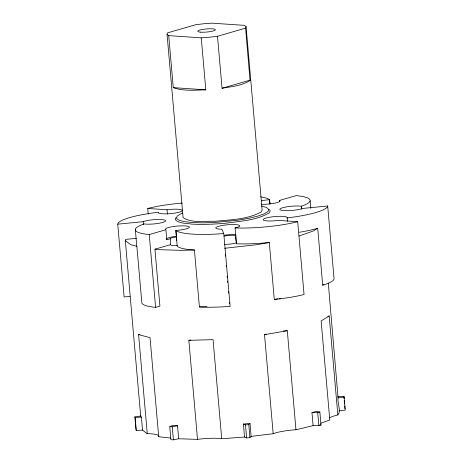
<?xml version="1.0" encoding="UTF-8"?>
<svg xmlns="http://www.w3.org/2000/svg" width="463" height="463" viewBox="0 0 463 463"><rect width="100%" height="100%" fill="white"/><g stroke="black" fill="none" stroke-linecap="round" stroke-linejoin="round"><path stroke-width="0.69" d="M167.056 34.355L167.537 32.867L195.641 24.736L203.685 23.763L211.88 23.15L244.418 25.355L246.079 26.64L262.116 209.924L261.514 211.799C247.572 219.601 230.713 219.676 215.168 221.291C204.681 220.857 192.4 223.484 183.093 217.645L167.056 34.355L168.723 35.634L201.255 37.844L209.455 37.231L217.5 36.259L245.604 28.127L246.079 26.64M170.76 438.096L158.711 436.725A23.596 4.138 -5 0 0 149.399 433.704L147.101 433.628L142.54 430.121L141.4 417.122L140.729 416.602L125.328 240.592L125.716 239.383L136.325 238.347M175.957 217.471L175.24 219.722C179.58 223.768 186.126 223.154 191.595 224.086C203.135 224.729 214.687 224.208 226.187 223.178C240.748 220.996 256.583 220.492 269.478 212.702L270.201 210.445L266.312 207.395L261.566 206.128M177.248 245.604A8.218 1.441 -5 0 1 170.621 244.852L170.234 238.613A8.218 1.441 -5 0 1 173.677 237.397L176.368 236.969M140.729 416.602L140.92 416L134.889 416.879L136.029 429.878L136.267 430.44L142.54 430.121M245.604 28.127L250.032 80.51C241.755 85.805 231.517 86.604 222.049 88.254L217.5 36.259M268.76 209.276L268.06 211.464L264.263 213.813L257.625 216.157L248.602 218.345L237.808 220.22L213.918 222.553L202.447 222.853L192.353 222.535L184.32 221.621L178.897 220.174L176.455 218.293L177.15 216.105L180.952 213.756L182.827 213.09M287.396 221.355L287.17 217.471A12.061 2.112 -5 0 0 274.31 216.603A12.061 2.112 -5 0 0 263.198 219.815A12.061 2.112 -5 0 0 276.058 220.689L278.396 220.405L297.692 221.713L304.058 294.509A49.738 8.722 -5 0 1 279.293 298.901L274.287 299.451L269.304 242.514L268.702 242.577A49.738 8.722 -5 0 1 236.477 243.793L235.574 237.044L236.014 236.888M329.76 417.863A23.63 4.144 -5 0 1 335.825 415.485C342.898 414.894 336.775 401.531 338.088 397.908L328.29 283.078M244.533 437.037L243.399 424.039L245.494 424.924L248.787 424.606L249.985 423.396L251.12 436.395L249.922 437.604L246.629 437.923L244.533 437.037L222.049 438.716L220.22 438.507A23.596 4.138 -5 0 0 197.504 439.358L178.683 438.768L173.399 439.85L170.905 439.682L169.765 426.683L172.549 425.428L177.543 425.769L178.683 438.768M279.664 201.862L279.542 200.433L296.204 195.612A49.738 8.722 -5 0 1 309.197 198.882L309.984 199.808A49.738 8.722 -5 0 1 301.39 206.232L299.717 206.058A12.061 2.112 -5 0 0 282.766 207.713A12.061 2.112 -5 0 0 284.004 210.601A12.061 2.112 -5 0 0 300.956 208.946L302.27 208.483L327.694 206L334.066 278.795A49.738 8.722 -5 0 1 325.738 284.218L322.694 285.191L317.711 228.253L313.26 231.008L299.057 236.026M322.694 285.191L323.915 284.432M337.845 415.039L329.181 315.98L321.125 320.963L329.795 420.016L320.674 423.24M130.039 296.384L124.113 296.962L117.741 224.167L143.171 221.684L144.479 221.221A12.061 2.112 -5 0 1 161.431 219.566A12.061 2.112 -5 0 1 162.669 222.454A12.061 2.112 -5 0 1 145.718 224.109L144.045 223.942A49.738 8.722 -5 0 0 135.451 230.36L136.244 231.286A49.738 8.722 -5 0 0 149.231 234.562L165.899 229.741L166.773 239.747L170.187 238.758M236.089 242.89L235.354 243.15A8.218 1.441 -5 0 1 224.364 244.308M317.711 228.253L317.346 228.369A49.738 8.722 -5 0 1 299.306 232.27M222.049 88.254L250.153 80.122M261.288 200.792A12.061 2.112 -5 0 1 267.163 199.929L269.605 199.738L269.964 203.876M135.312 229.37L136.695 245.234A49.738 8.722 -5 0 0 136.84 246.223L141.904 303.253L142.61 304.081A49.738 8.722 -5 0 0 155.603 307.357L159.914 306.107L154.937 249.169L170.697 244.609M313.104 425.636L311.969 412.637L317.716 412.643L319.869 412.018L321.009 425.017L318.851 425.642L313.104 425.636L296.279 429.71L293.53 429.913A23.596 4.138 -5 0 0 273.182 433.721L251.12 436.395M236.477 243.793L235.082 227.918L236.865 227.489A12.061 2.112 -5 0 0 235.626 224.601A12.061 2.112 -5 0 0 218.675 226.257A12.061 2.112 -5 0 0 219.913 229.144L221.91 229.208L223.768 233.543L230.14 306.338A49.738 8.722 -5 0 1 203.442 307.131L199.403 306.934L194.419 249.997L193.933 249.974A49.738 8.722 -5 0 1 177.225 246.293L175.836 230.435L178.272 230.238A12.061 2.112 -5 0 0 189.384 227.026A12.061 2.112 -5 0 0 176.525 226.152A12.061 2.112 -5 0 0 165.413 229.364L165.899 229.741M311.969 412.637L316.281 411.387L319.869 412.018M327.833 316.281L329.181 315.98M169.765 426.683L172.265 426.851L177.543 425.769M269.304 242.514L256.641 244.713L224.677 248.278M274.287 299.451L277.765 298.843M279.16 298.606L280.549 298.363M273.182 433.721L264.512 334.668L287.297 330.709L295.967 429.762M338.088 397.908L344.119 397.022L345.259 410.027L339.229 410.907M148.247 214.166L147.749 208.46L167.039 209.768L169.377 209.484A12.061 2.112 -5 0 1 182.237 210.352A12.061 2.112 -5 0 1 171.131 213.57A12.061 2.112 -5 0 1 158.271 212.696L158.346 212.257A49.738 8.722 -5 0 0 129.478 217.656L126.069 218.75A49.738 8.722 -5 0 0 117.741 224.167M249.985 423.396L243.399 424.039M201.255 37.844L205.804 89.839C195.027 90.111 183.562 91.327 173.272 87.634L168.723 35.634M287.297 330.709L284.867 330.86A23.596 4.138 -5 0 0 283.506 330.981M337.608 396.785L343.882 396.461L344.119 397.022M134.889 416.879L135.132 417.441L141.4 417.122M194.419 249.997L180.969 250.35L159.365 249.673L154.937 249.169M199.403 306.934L207.025 306.732M197.504 439.358L188.84 340.305L213.044 339.668L221.713 438.721M147.257 433.675L138.593 334.616L140.017 334.639M173.272 87.634L205.804 89.839M287.031 217.905L287.095 217.911A49.738 8.722 -5 0 0 315.957 212.511L319.366 211.423A49.738 8.722 -5 0 0 327.694 206M319.811 424.808L321.009 425.017M235.899 235.621L234 235.331A8.218 1.441 -5 0 0 224.046 236.072M136.926 246.322L130.566 244.62L125.328 240.592M138.593 334.616L150.041 337.672L158.711 436.725M279.542 200.433L280.022 200.803A12.061 2.112 -5 0 1 274.125 203.286A12.061 2.112 -5 0 1 261.439 204.305M166.292 239.377L166.773 239.747M235.082 227.918L235.088 227.935A49.738 8.722 -5 0 0 267.313 226.72L272.927 226.106A49.738 8.722 -5 0 0 297.692 221.713M235.574 237.044L235.956 237.93M343.882 396.461L344.061 398.516M344.24 400.57L344.536 403.991M344.715 406.039L344.958 408.777M310.129 200.797L310.795 208.379M301.39 206.232L301.633 208.987M301.303 206.238L301.558 209.097M317.716 412.643L318.851 425.642M269.547 199.756L269.923 204.044M248.787 424.606L249.922 437.604M245.494 424.924L246.629 437.923M225.238 254.685L225.359 256.108M226.17 265.357L226.291 266.781M227.101 276.035L227.229 277.459M227.541 281.018L227.663 282.442M228.473 291.69L228.6 293.114M229.405 302.368L229.532 303.792M176.768 240.424L175.894 230.418A49.738 8.722 -5 0 0 192.544 234.116L197.076 234.336A49.738 8.722 -5 0 0 223.768 233.543M167.039 209.768L167.415 214.056M172.265 426.851L173.399 439.85M149.231 234.562L155.603 307.357M143.171 221.684L143.42 224.543M135.132 417.441L136.267 430.44M147.749 208.46A49.738 8.722 -5 0 1 172.508 204.061L178.122 203.448A49.738 8.722 -5 0 1 182.37 203.06M224.7 235.21A12.061 2.112 -5 0 1 235.893 234.573M166.472 238.81A12.061 2.112 -5 0 1 176.779 236.223M260.634 196.856A49.738 8.722 -5 0 1 269.605 199.738M188.84 340.305A23.596 4.138 -5 0 1 190.837 340.056M264.512 334.668A23.596 4.138 -5 0 1 266.219 334.066M200.786 32.173A8.878 1.557 -5 0 0 215.26 30.054A8.878 1.557 -5 0 0 203.662 29.267A8.878 1.557 -5 0 0 200.786 32.173"/></g></svg>
